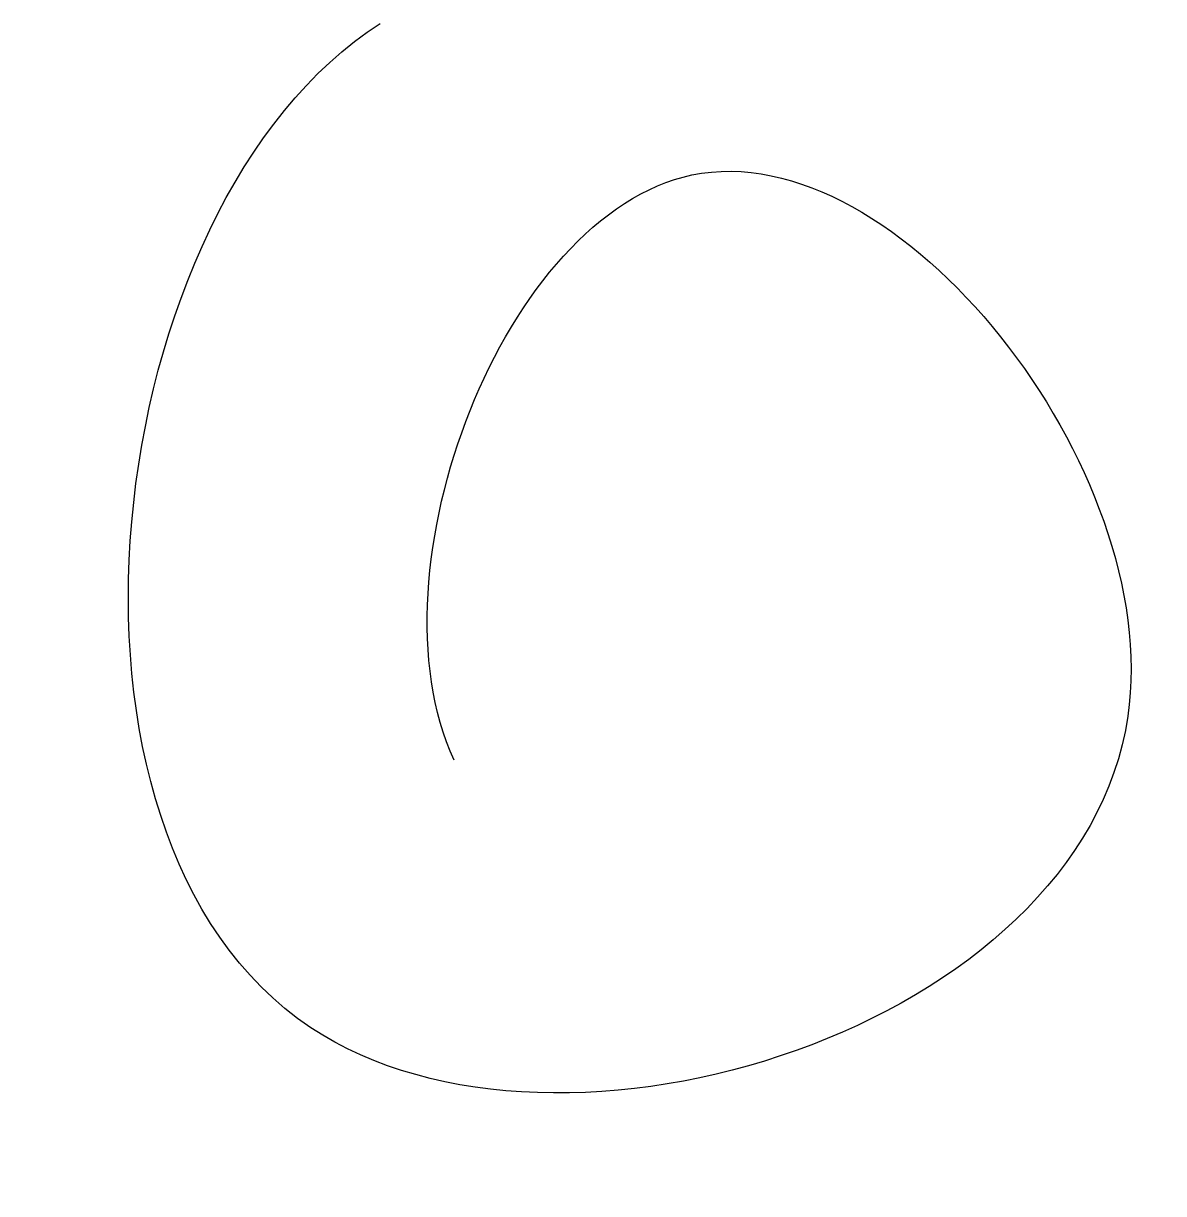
# Model space of a CAD drawing. Header units: inches. Extents: x -0.57 to 7.29, y 0.57 to 8.64.
import ezdxf

# ---------------------------------------------------------------- set-up
doc = ezdxf.new("R2010")
doc.units = ezdxf.units.IN
doc.header["$MEASUREMENT"] = 0

msp = doc.modelspace()

# ---------------------------------------------------------------- linework, layer by layer
msp.add_open_spline([(2.3992, 3.5562), (1.7982, 4.8784), (3.7938, 10.0077), (9.5975, 2.6341), (-1.0144, -0.7576), (-0.0581, 7.3906), (1.891, 8.638)], degree=3, knots=[0, 0, 0, 0, 4.357106, 9.148468, 15.177924, 22.120237, 22.120237, 22.120237, 22.120237])

doc.saveas('drawing.dxf')
